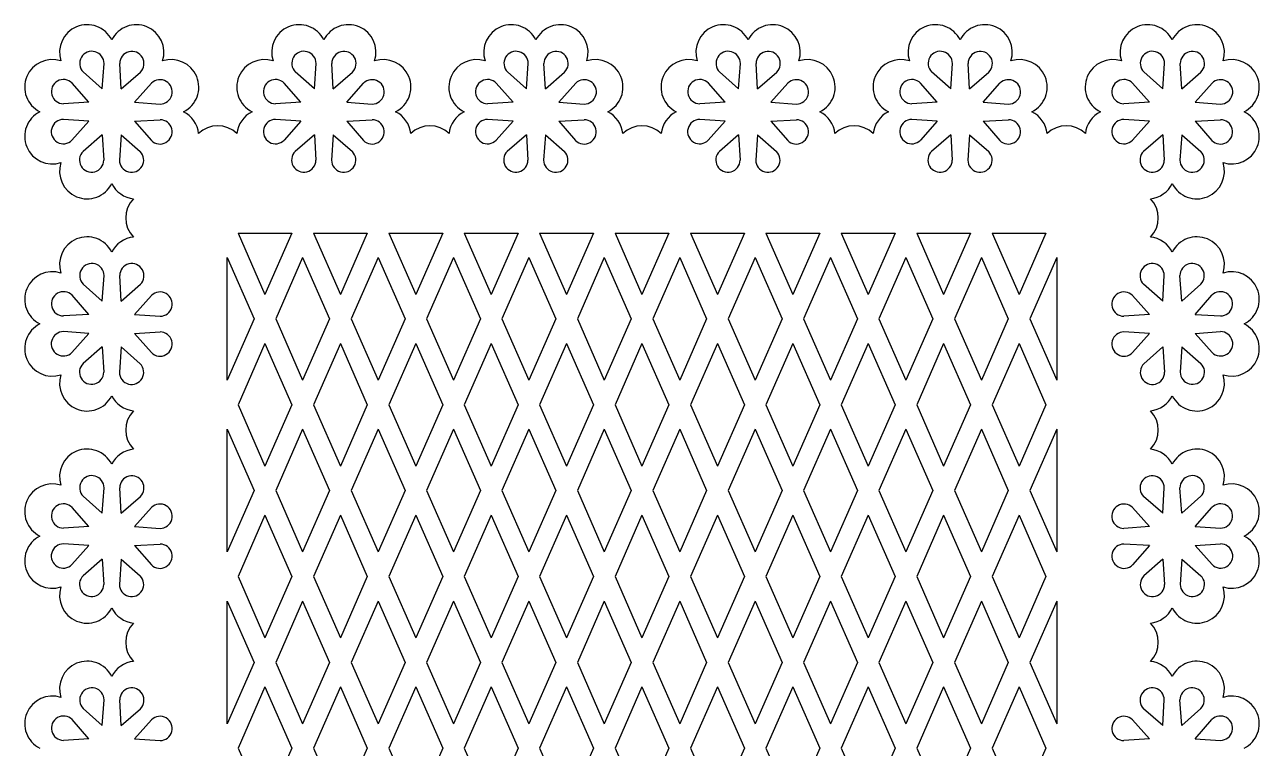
# Model space of a CAD drawing. Extents: x -986 to -425, y -77 to 229.
# Drawn here: x -698.2 to -573, y 153.7 to 227 of the extents above; entities that cross this region are included whole.
import ezdxf

# ---------------------------------------------------------------- set-up
doc = ezdxf.new("R2010")
doc.units = 0
doc.layers.get('0').update_dxf_attribs({"linetype": 'CONTINUOUS'})

msp = doc.modelspace()

# ---------------------------------------------------------------- linework, layer by layer
for p, q in [((-690.332157, 220.52955), (-690.15215, 223.103641)), ((-688.407485, 220.52955), (-688.562684, 223.103554)), ((-668.827518, 220.52955), (-668.647511, 223.103641)), ((-666.902845, 220.52955), (-667.058044, 223.103554)), ((-647.322879, 220.52955), (-647.142872, 223.103641)), ((-645.398206, 220.52955), (-645.553405, 223.103554)), ((-625.81824, 220.52955), (-625.638232, 223.103641)), ((-623.893567, 220.52955), (-624.048766, 223.103554)), ((-604.3136, 220.52955), (-604.133593, 223.103641)), ((-602.388927, 220.52955), (-602.544126, 223.103554)), ((-582.808961, 220.52955), (-582.628954, 223.103641)), ((-580.884288, 220.52955), (-581.039487, 223.103554)), ((-690.332157, 220.52955), (-692.261995, 222.239904)), ((-688.407485, 220.52955), (-686.460043, 222.222423)), ((-668.827518, 220.52955), (-670.757356, 222.239904)), ((-666.902845, 220.52955), (-664.955404, 222.222423)), ((-647.322879, 220.52955), (-649.252717, 222.239904)), ((-645.398206, 220.52955), (-643.450765, 222.222423)), ((-625.81824, 220.52955), (-627.748077, 222.239904)), ((-623.893567, 220.52955), (-621.946126, 222.222423)), ((-604.3136, 220.52955), (-606.243438, 222.239904)), ((-602.388927, 220.52955), (-600.441486, 222.222423)), ((-582.808961, 220.52955), (-584.738799, 222.239904)), ((-580.884288, 220.52955), (-578.936847, 222.222423)), ((-691.693107, 219.168601), (-693.385979, 221.116042)), ((-687.046535, 219.168601), (-685.336182, 221.098439)), ((-670.188467, 219.168601), (-671.88134, 221.116042)), ((-665.541896, 219.168601), (-663.831543, 221.098439)), ((-648.683828, 219.168601), (-650.376701, 221.116042)), ((-644.037257, 219.168601), (-642.326903, 221.098439)), ((-627.179189, 219.168601), (-628.872061, 221.116042)), ((-622.532617, 219.168601), (-620.822264, 221.098439)), ((-605.67455, 219.168601), (-607.367422, 221.116042)), ((-601.027978, 219.168601), (-599.317625, 221.098439)), ((-584.16991, 219.168601), (-585.862783, 221.116042)), ((-579.523339, 219.168601), (-577.812985, 221.098439)), ((-691.693107, 219.168601), (-694.267111, 219.013402)), ((-687.046535, 219.168601), (-684.472445, 218.988594)), ((-670.188467, 219.168601), (-672.762471, 219.013402)), ((-665.541896, 219.168601), (-662.967806, 218.988594)), ((-648.683828, 219.168601), (-651.257832, 219.013402)), ((-644.037257, 219.168601), (-641.463166, 218.988594)), ((-627.179189, 219.168601), (-629.753193, 219.013402)), ((-622.532617, 219.168601), (-619.958527, 218.988594)), ((-605.67455, 219.168601), (-608.248553, 219.013402)), ((-601.027978, 219.168601), (-598.453888, 218.988594)), ((-584.16991, 219.168601), (-586.743914, 219.013402)), ((-579.523339, 219.168601), (-576.949248, 218.988594)), ((-691.693107, 217.243928), (-694.267197, 217.423935)), ((-691.693107, 217.243928), (-693.40346, 215.31409)), ((-687.046535, 217.243928), (-684.472531, 217.399127)), ((-687.046535, 217.243928), (-685.353663, 215.296487)), ((-670.188467, 217.243928), (-672.762558, 217.423935)), ((-670.188467, 217.243928), (-671.898821, 215.31409)), ((-665.541896, 217.243928), (-662.967892, 217.399127)), ((-665.541896, 217.243928), (-663.849023, 215.296487)), ((-648.683828, 217.243928), (-651.257918, 217.423935)), ((-648.683828, 217.243928), (-650.394181, 215.31409)), ((-644.037257, 217.243928), (-641.463253, 217.399127)), ((-644.037257, 217.243928), (-642.344384, 215.296487)), ((-627.179189, 217.243928), (-629.753279, 217.423935)), ((-627.179189, 217.243928), (-628.889542, 215.31409)), ((-622.532617, 217.243928), (-619.958613, 217.399127)), ((-622.532617, 217.243928), (-620.839745, 215.296487)), ((-605.67455, 217.243928), (-608.24864, 217.423935)), ((-605.67455, 217.243928), (-607.384903, 215.31409)), ((-601.027978, 217.243928), (-598.453974, 217.399127)), ((-601.027978, 217.243928), (-599.335106, 215.296487)), ((-584.16991, 217.243928), (-586.744001, 217.423935)), ((-584.16991, 217.243928), (-585.880263, 215.31409)), ((-579.523339, 217.243928), (-576.949335, 217.399127)), ((-579.523339, 217.243928), (-577.830466, 215.296487)), ((-690.332157, 215.882979), (-692.279599, 214.190106)), ((-690.332157, 215.882979), (-690.176958, 213.308975)), ((-688.407485, 215.882979), (-688.587492, 213.308889)), ((-688.407485, 215.882979), (-686.477647, 214.172626)), ((-668.827518, 215.882979), (-670.774959, 214.190106)), ((-668.827518, 215.882979), (-668.672319, 213.308975)), ((-666.902845, 215.882979), (-667.082852, 213.308889)), ((-666.902845, 215.882979), (-664.973007, 214.172626)), ((-647.322879, 215.882979), (-649.27032, 214.190106)), ((-647.322879, 215.882979), (-647.16768, 213.308975)), ((-645.398206, 215.882979), (-645.578213, 213.308889)), ((-645.398206, 215.882979), (-643.468368, 214.172626)), ((-625.81824, 215.882979), (-627.765681, 214.190106)), ((-625.81824, 215.882979), (-625.66304, 213.308975)), ((-623.893567, 215.882979), (-624.073574, 213.308889)), ((-623.893567, 215.882979), (-621.963729, 214.172626)), ((-604.3136, 215.882979), (-606.261041, 214.190106)), ((-604.3136, 215.882979), (-604.158401, 213.308975)), ((-602.388927, 215.882979), (-602.568934, 213.308889)), ((-602.388927, 215.882979), (-600.459089, 214.172626)), ((-582.808961, 215.882979), (-584.756402, 214.190106)), ((-582.808961, 215.882979), (-582.653762, 213.308975)), ((-580.884288, 215.882979), (-581.064295, 213.308889)), ((-580.884288, 215.882979), (-578.95445, 214.172626)), ((-676.565221, 205.917775), (-673.834754, 199.700462)), ((-676.565221, 205.917775), (-671.104288, 205.917775)), ((-671.104288, 205.917775), (-673.834754, 199.700462)), ((-668.919914, 205.917775), (-666.189448, 199.700462)), ((-668.919914, 205.917775), (-663.458981, 205.917775)), ((-663.458981, 205.917775), (-666.189448, 199.700462)), ((-661.274608, 205.917775), (-658.544142, 199.700462)), ((-661.274608, 205.917775), (-655.813675, 205.917775)), ((-655.813675, 205.917775), (-658.544142, 199.700462)), ((-653.629302, 205.917775), (-650.898835, 199.700462)), ((-653.629302, 205.917775), (-648.168369, 205.917775)), ((-648.168369, 205.917775), (-650.898835, 199.700462)), ((-645.983996, 205.917775), (-643.253529, 199.700462)), ((-645.983996, 205.917775), (-640.523062, 205.917775)), ((-640.523062, 205.917775), (-643.253529, 199.700462)), ((-638.338689, 205.917775), (-635.608223, 199.700462)), ((-638.338689, 205.917775), (-632.877756, 205.917775)), ((-632.877756, 205.917775), (-635.608223, 199.700462)), ((-630.693383, 205.917775), (-627.962916, 199.700462)), ((-630.693383, 205.917775), (-625.23245, 205.917775)), ((-625.23245, 205.917775), (-627.962916, 199.700462)), ((-623.048077, 205.917775), (-620.31761, 199.700462)), ((-623.048077, 205.917775), (-617.587144, 205.917775)), ((-617.587144, 205.917775), (-620.31761, 199.700462)), ((-615.40277, 205.917775), (-612.672304, 199.700462)), ((-615.40277, 205.917775), (-609.941837, 205.917775)), ((-609.941837, 205.917775), (-612.672304, 199.700462)), ((-607.757464, 205.917775), (-605.026998, 199.700462)), ((-607.757464, 205.917775), (-602.296531, 205.917775)), ((-602.296531, 205.917775), (-605.026998, 199.700462)), ((-600.112158, 205.917775), (-597.381691, 199.700462)), ((-600.112158, 205.917775), (-594.651225, 205.917775)), ((-594.651225, 205.917775), (-597.381691, 199.700462)), ((-677.657407, 203.43085), (-674.926941, 197.213537)), ((-677.657407, 190.996224), (-677.657407, 203.43085)), ((-670.012101, 203.43085), (-672.742567, 197.213537)), ((-670.012101, 203.43085), (-667.281634, 197.213537)), ((-662.366795, 203.43085), (-665.097261, 197.213537)), ((-662.366795, 203.43085), (-659.636328, 197.213537)), ((-654.721488, 203.43085), (-657.451955, 197.213537)), ((-654.721488, 203.43085), (-651.991022, 197.213537)), ((-647.076182, 203.43085), (-649.806649, 197.213537)), ((-647.076182, 203.43085), (-644.345716, 197.213537)), ((-639.430876, 203.43085), (-642.161342, 197.213537)), ((-639.430876, 203.43085), (-636.700409, 197.213537)), ((-631.78557, 203.43085), (-634.516036, 197.213537)), ((-631.78557, 203.43085), (-629.055103, 197.213537)), ((-624.140263, 203.43085), (-626.87073, 197.213537)), ((-624.140263, 203.43085), (-621.409797, 197.213537)), ((-616.494957, 203.43085), (-619.225424, 197.213537)), ((-616.494957, 203.43085), (-613.764491, 197.213537)), ((-608.849651, 203.43085), (-611.580117, 197.213537)), ((-608.849651, 203.43085), (-606.119184, 197.213537)), ((-601.204344, 203.43085), (-603.934811, 197.213537)), ((-601.204344, 203.43085), (-598.473878, 197.213537)), ((-593.559038, 203.43085), (-596.289505, 197.213537)), ((-593.559038, 203.43085), (-593.559038, 190.996224)), ((-690.332157, 199.024911), (-690.15215, 201.599001)), ((-688.407485, 199.024911), (-688.562684, 201.598915)), ((-582.808961, 199.024911), (-582.653762, 201.598915)), ((-580.884288, 199.024911), (-581.064295, 201.599001)), ((-690.332157, 199.024911), (-692.261995, 200.735264)), ((-688.407485, 199.024911), (-686.460043, 200.717784)), ((-582.808961, 199.024911), (-584.756402, 200.717784)), ((-580.884288, 199.024911), (-578.95445, 200.735264)), ((-691.693107, 197.663962), (-693.385979, 199.611403)), ((-687.046535, 197.663962), (-685.336182, 199.5938)), ((-584.16991, 197.663962), (-585.880263, 199.5938)), ((-579.523339, 197.663962), (-577.830466, 199.611403)), ((-691.693107, 197.663962), (-694.267111, 197.508763)), ((-687.046535, 197.663962), (-684.472445, 197.483955)), ((-674.926941, 197.213537), (-677.657407, 190.996224)), ((-672.742567, 197.213537), (-670.012101, 190.996224)), ((-667.281634, 197.213537), (-670.012101, 190.996224)), ((-665.097261, 197.213537), (-662.366795, 190.996224)), ((-659.636328, 197.213537), (-662.366795, 190.996224)), ((-657.451955, 197.213537), (-654.721488, 190.996224)), ((-651.991022, 197.213537), (-654.721488, 190.996224)), ((-649.806649, 197.213537), (-647.076182, 190.996224)), ((-644.345716, 197.213537), (-647.076182, 190.996224)), ((-642.161342, 197.213537), (-639.430876, 190.996224)), ((-636.700409, 197.213537), (-639.430876, 190.996224)), ((-634.516036, 197.213537), (-631.78557, 190.996224)), ((-629.055103, 197.213537), (-631.78557, 190.996224)), ((-626.87073, 197.213537), (-624.140263, 190.996224)), ((-621.409797, 197.213537), (-624.140263, 190.996224)), ((-619.225424, 197.213537), (-616.494957, 190.996224)), ((-613.764491, 197.213537), (-616.494957, 190.996224)), ((-611.580117, 197.213537), (-608.849651, 190.996224)), ((-606.119184, 197.213537), (-608.849651, 190.996224)), ((-603.934811, 197.213537), (-601.204344, 190.996224)), ((-598.473878, 197.213537), (-601.204344, 190.996224)), ((-596.289505, 197.213537), (-593.559038, 190.996224)), ((-584.16991, 197.663962), (-586.744001, 197.483955)), ((-579.523339, 197.663962), (-576.949335, 197.508763)), ((-691.693107, 195.739289), (-694.267197, 195.919296)), ((-691.693107, 195.739289), (-693.40346, 193.809451)), ((-687.046535, 195.739289), (-684.472531, 195.894488)), ((-687.046535, 195.739289), (-685.353663, 193.791848)), ((-584.16991, 195.739289), (-586.743914, 195.894488)), ((-584.16991, 195.739289), (-585.862783, 193.791848)), ((-579.523339, 195.739289), (-576.949248, 195.919296)), ((-579.523339, 195.739289), (-577.812985, 193.809451)), ((-690.332157, 194.37834), (-692.279599, 192.685467)), ((-690.332157, 194.37834), (-690.176958, 191.804336)), ((-688.407485, 194.37834), (-688.587492, 191.804249)), ((-688.407485, 194.37834), (-686.477647, 192.667986)), ((-673.834754, 194.726612), (-676.565221, 188.509299)), ((-673.834754, 194.726612), (-671.104288, 188.509299)), ((-666.189448, 194.726612), (-668.919914, 188.509299)), ((-666.189448, 194.726612), (-663.458981, 188.509299)), ((-658.544142, 194.726612), (-661.274608, 188.509299)), ((-658.544142, 194.726612), (-655.813675, 188.509299)), ((-650.898835, 194.726612), (-653.629302, 188.509299)), ((-650.898835, 194.726612), (-648.168369, 188.509299)), ((-643.253529, 194.726612), (-645.983996, 188.509299)), ((-643.253529, 194.726612), (-640.523062, 188.509299)), ((-635.608223, 194.726612), (-638.338689, 188.509299)), ((-635.608223, 194.726612), (-632.877756, 188.509299)), ((-627.962916, 194.726612), (-630.693383, 188.509299)), ((-627.962916, 194.726612), (-625.23245, 188.509299)), ((-620.31761, 194.726612), (-623.048077, 188.509299)), ((-620.31761, 194.726612), (-617.587144, 188.509299)), ((-612.672304, 194.726612), (-615.40277, 188.509299)), ((-612.672304, 194.726612), (-609.941837, 188.509299)), ((-605.026998, 194.726612), (-607.757464, 188.509299)), ((-605.026998, 194.726612), (-602.296531, 188.509299)), ((-597.381691, 194.726612), (-600.112158, 188.509299)), ((-597.381691, 194.726612), (-594.651225, 188.509299)), ((-582.808961, 194.37834), (-584.738799, 192.667986)), ((-582.808961, 194.37834), (-582.628954, 191.804249)), ((-580.884288, 194.37834), (-581.039487, 191.804336)), ((-580.884288, 194.37834), (-578.936847, 192.685467)), ((-676.565221, 188.509299), (-673.834754, 182.291986)), ((-671.104288, 188.509299), (-673.834754, 182.291986)), ((-668.919914, 188.509299), (-666.189448, 182.291986)), ((-663.458981, 188.509299), (-666.189448, 182.291986)), ((-661.274608, 188.509299), (-658.544142, 182.291986)), ((-655.813675, 188.509299), (-658.544142, 182.291986)), ((-653.629302, 188.509299), (-650.898835, 182.291986)), ((-648.168369, 188.509299), (-650.898835, 182.291986)), ((-645.983996, 188.509299), (-643.253529, 182.291986)), ((-640.523062, 188.509299), (-643.253529, 182.291986)), ((-638.338689, 188.509299), (-635.608223, 182.291986)), ((-632.877756, 188.509299), (-635.608223, 182.291986)), ((-630.693383, 188.509299), (-627.962916, 182.291986)), ((-625.23245, 188.509299), (-627.962916, 182.291986)), ((-623.048077, 188.509299), (-620.31761, 182.291986)), ((-617.587144, 188.509299), (-620.31761, 182.291986)), ((-615.40277, 188.509299), (-612.672304, 182.291986)), ((-609.941837, 188.509299), (-612.672304, 182.291986)), ((-607.757464, 188.509299), (-605.026998, 182.291986)), ((-602.296531, 188.509299), (-605.026998, 182.291986)), ((-600.112158, 188.509299), (-597.381691, 182.291986)), ((-594.651225, 188.509299), (-597.381691, 182.291986)), ((-677.657407, 186.022374), (-674.926941, 179.805061)), ((-677.657407, 173.587748), (-677.657407, 186.022374)), ((-670.012101, 186.022374), (-672.742567, 179.805061)), ((-670.012101, 186.022374), (-667.281634, 179.805061)), ((-662.366795, 186.022374), (-665.097261, 179.805061)), ((-662.366795, 186.022374), (-659.636328, 179.805061)), ((-654.721488, 186.022374), (-657.451955, 179.805061)), ((-654.721488, 186.022374), (-651.991022, 179.805061)), ((-647.076182, 186.022374), (-649.806649, 179.805061)), ((-647.076182, 186.022374), (-644.345716, 179.805061)), ((-639.430876, 186.022374), (-642.161342, 179.805061)), ((-639.430876, 186.022374), (-636.700409, 179.805061)), ((-631.78557, 186.022374), (-634.516036, 179.805061)), ((-631.78557, 186.022374), (-629.055103, 179.805061)), ((-624.140263, 186.022374), (-626.87073, 179.805061)), ((-624.140263, 186.022374), (-621.409797, 179.805061)), ((-616.494957, 186.022374), (-619.225424, 179.805061)), ((-616.494957, 186.022374), (-613.764491, 179.805061)), ((-608.849651, 186.022374), (-611.580117, 179.805061)), ((-608.849651, 186.022374), (-606.119184, 179.805061)), ((-601.204344, 186.022374), (-603.934811, 179.805061)), ((-601.204344, 186.022374), (-598.473878, 179.805061)), ((-593.559038, 186.022374), (-596.289505, 179.805061)), ((-593.559038, 186.022374), (-593.559038, 173.587748)), ((-690.332157, 177.520272), (-692.261995, 179.230625)), ((-690.332157, 177.520272), (-690.15215, 180.094362)), ((-688.407485, 177.520272), (-688.562684, 180.094276)), ((-688.407485, 177.520272), (-686.460043, 179.213144)), ((-674.926941, 179.805061), (-677.657407, 173.587748)), ((-672.742567, 179.805061), (-670.012101, 173.587748)), ((-667.281634, 179.805061), (-670.012101, 173.587748)), ((-665.097261, 179.805061), (-662.366795, 173.587748)), ((-659.636328, 179.805061), (-662.366795, 173.587748)), ((-657.451955, 179.805061), (-654.721488, 173.587748)), ((-651.991022, 179.805061), (-654.721488, 173.587748)), ((-649.806649, 179.805061), (-647.076182, 173.587748)), ((-644.345716, 179.805061), (-647.076182, 173.587748)), ((-642.161342, 179.805061), (-639.430876, 173.587748)), ((-636.700409, 179.805061), (-639.430876, 173.587748)), ((-634.516036, 179.805061), (-631.78557, 173.587748)), ((-629.055103, 179.805061), (-631.78557, 173.587748)), ((-626.87073, 179.805061), (-624.140263, 173.587748)), ((-621.409797, 179.805061), (-624.140263, 173.587748)), ((-619.225424, 179.805061), (-616.494957, 173.587748)), ((-613.764491, 179.805061), (-616.494957, 173.587748)), ((-611.580117, 179.805061), (-608.849651, 173.587748)), ((-606.119184, 179.805061), (-608.849651, 173.587748)), ((-603.934811, 179.805061), (-601.204344, 173.587748)), ((-598.473878, 179.805061), (-601.204344, 173.587748)), ((-596.289505, 179.805061), (-593.559038, 173.587748)), ((-582.808961, 177.520272), (-584.756402, 179.213144)), ((-582.808961, 177.520272), (-582.653762, 180.094276)), ((-580.884288, 177.520272), (-581.064295, 180.094362)), ((-580.884288, 177.520272), (-578.95445, 179.230625)), ((-691.693107, 176.159322), (-693.385979, 178.106764)), ((-687.046535, 176.159322), (-685.336182, 178.08916)), ((-584.16991, 176.159322), (-585.880263, 178.08916)), ((-579.523339, 176.159322), (-577.830466, 178.106764)), ((-673.834754, 177.318136), (-676.565221, 171.100823)), ((-673.834754, 177.318136), (-671.104288, 171.100823)), ((-666.189448, 177.318136), (-668.919914, 171.100823)), ((-666.189448, 177.318136), (-663.458981, 171.100823)), ((-658.544142, 177.318136), (-661.274608, 171.100823)), ((-658.544142, 177.318136), (-655.813675, 171.100823)), ((-650.898835, 177.318136), (-653.629302, 171.100823)), ((-650.898835, 177.318136), (-648.168369, 171.100823)), ((-643.253529, 177.318136), (-645.983996, 171.100823)), ((-643.253529, 177.318136), (-640.523062, 171.100823)), ((-635.608223, 177.318136), (-638.338689, 171.100823)), ((-635.608223, 177.318136), (-632.877756, 171.100823)), ((-627.962916, 177.318136), (-630.693383, 171.100823)), ((-627.962916, 177.318136), (-625.23245, 171.100823)), ((-620.31761, 177.318136), (-623.048077, 171.100823)), ((-620.31761, 177.318136), (-617.587144, 171.100823)), ((-612.672304, 177.318136), (-615.40277, 171.100823)), ((-612.672304, 177.318136), (-609.941837, 171.100823)), ((-605.026998, 177.318136), (-607.757464, 171.100823)), ((-605.026998, 177.318136), (-602.296531, 171.100823)), ((-597.381691, 177.318136), (-600.112158, 171.100823)), ((-597.381691, 177.318136), (-594.651225, 171.100823)), ((-691.693107, 176.159322), (-694.267111, 176.004123)), ((-687.046535, 176.159322), (-684.472445, 175.979315)), ((-584.16991, 176.159322), (-586.744001, 175.979315)), ((-579.523339, 176.159322), (-576.949335, 176.004123)), ((-691.693107, 174.23465), (-694.267197, 174.414657)), ((-691.693107, 174.23465), (-693.40346, 172.304812)), ((-687.046535, 174.23465), (-684.472531, 174.389849)), ((-687.046535, 174.23465), (-685.353663, 172.287208)), ((-584.16991, 174.23465), (-586.743914, 174.389849)), ((-584.16991, 174.23465), (-585.862783, 172.287208)), ((-579.523339, 174.23465), (-576.949248, 174.414657)), ((-579.523339, 174.23465), (-577.812985, 172.304812)), ((-690.332157, 172.8737), (-692.279599, 171.180828)), ((-690.332157, 172.8737), (-690.176958, 170.299696)), ((-688.407485, 172.8737), (-688.587492, 170.29961)), ((-688.407485, 172.8737), (-686.477647, 171.163347)), ((-582.808961, 172.8737), (-584.738799, 171.163347)), ((-582.808961, 172.8737), (-582.628954, 170.29961)), ((-580.884288, 172.8737), (-581.039487, 170.299696)), ((-580.884288, 172.8737), (-578.936847, 171.180828)), ((-676.565221, 171.100823), (-673.834754, 164.88351)), ((-671.104288, 171.100823), (-673.834754, 164.88351)), ((-668.919914, 171.100823), (-666.189448, 164.88351)), ((-663.458981, 171.100823), (-666.189448, 164.88351)), ((-661.274608, 171.100823), (-658.544142, 164.88351)), ((-655.813675, 171.100823), (-658.544142, 164.88351)), ((-653.629302, 171.100823), (-650.898835, 164.88351)), ((-648.168369, 171.100823), (-650.898835, 164.88351)), ((-645.983996, 171.100823), (-643.253529, 164.88351)), ((-640.523062, 171.100823), (-643.253529, 164.88351)), ((-638.338689, 171.100823), (-635.608223, 164.88351)), ((-632.877756, 171.100823), (-635.608223, 164.88351)), ((-630.693383, 171.100823), (-627.962916, 164.88351)), ((-625.23245, 171.100823), (-627.962916, 164.88351)), ((-623.048077, 171.100823), (-620.31761, 164.88351)), ((-617.587144, 171.100823), (-620.31761, 164.88351)), ((-615.40277, 171.100823), (-612.672304, 164.88351)), ((-609.941837, 171.100823), (-612.672304, 164.88351)), ((-607.757464, 171.100823), (-605.026998, 164.88351)), ((-602.296531, 171.100823), (-605.026998, 164.88351)), ((-600.112158, 171.100823), (-597.381691, 164.88351)), ((-594.651225, 171.100823), (-597.381691, 164.88351)), ((-677.657407, 168.613898), (-674.926941, 162.396585)), ((-677.657407, 156.179272), (-677.657407, 168.613898)), ((-670.012101, 168.613898), (-672.742567, 162.396585)), ((-670.012101, 168.613898), (-667.281634, 162.396585)), ((-662.366795, 168.613898), (-665.097261, 162.396585)), ((-662.366795, 168.613898), (-659.636328, 162.396585)), ((-654.721488, 168.613898), (-657.451955, 162.396585)), ((-654.721488, 168.613898), (-651.991022, 162.396585)), ((-647.076182, 168.613898), (-649.806649, 162.396585)), ((-647.076182, 168.613898), (-644.345716, 162.396585)), ((-639.430876, 168.613898), (-642.161342, 162.396585)), ((-639.430876, 168.613898), (-636.700409, 162.396585)), ((-631.78557, 168.613898), (-634.516036, 162.396585)), ((-631.78557, 168.613898), (-629.055103, 162.396585)), ((-624.140263, 168.613898), (-626.87073, 162.396585)), ((-624.140263, 168.613898), (-621.409797, 162.396585)), ((-616.494957, 168.613898), (-619.225424, 162.396585)), ((-616.494957, 168.613898), (-613.764491, 162.396585)), ((-608.849651, 168.613898), (-611.580117, 162.396585)), ((-608.849651, 168.613898), (-606.119184, 162.396585)), ((-601.204344, 168.613898), (-603.934811, 162.396585)), ((-601.204344, 168.613898), (-598.473878, 162.396585)), ((-593.559038, 168.613898), (-596.289505, 162.396585)), ((-593.559038, 168.613898), (-593.559038, 156.179272)), ((-674.926941, 162.396585), (-677.657407, 156.179272)), ((-672.742567, 162.396585), (-670.012101, 156.179272)), ((-667.281634, 162.396585), (-670.012101, 156.179272)), ((-665.097261, 162.396585), (-662.366795, 156.179272)), ((-659.636328, 162.396585), (-662.366795, 156.179272)), ((-657.451955, 162.396585), (-654.721488, 156.179272)), ((-651.991022, 162.396585), (-654.721488, 156.179272)), ((-649.806649, 162.396585), (-647.076182, 156.179272)), ((-644.345716, 162.396585), (-647.076182, 156.179272)), ((-642.161342, 162.396585), (-639.430876, 156.179272)), ((-636.700409, 162.396585), (-639.430876, 156.179272)), ((-634.516036, 162.396585), (-631.78557, 156.179272)), ((-629.055103, 162.396585), (-631.78557, 156.179272)), ((-626.87073, 162.396585), (-624.140263, 156.179272)), ((-621.409797, 162.396585), (-624.140263, 156.179272)), ((-619.225424, 162.396585), (-616.494957, 156.179272)), ((-613.764491, 162.396585), (-616.494957, 156.179272)), ((-611.580117, 162.396585), (-608.849651, 156.179272)), ((-606.119184, 162.396585), (-608.849651, 156.179272)), ((-603.934811, 162.396585), (-601.204344, 156.179272)), ((-598.473878, 162.396585), (-601.204344, 156.179272)), ((-596.289505, 162.396585), (-593.559038, 156.179272)), ((-673.834754, 159.90966), (-676.565221, 153.692347)), ((-673.834754, 159.90966), (-671.104288, 153.692347)), ((-666.189448, 159.90966), (-668.919914, 153.692347)), ((-666.189448, 159.90966), (-663.458981, 153.692347)), ((-658.544142, 159.90966), (-661.274608, 153.692347)), ((-658.544142, 159.90966), (-655.813675, 153.692347)), ((-650.898835, 159.90966), (-653.629302, 153.692347)), ((-650.898835, 159.90966), (-648.168369, 153.692347)), ((-643.253529, 159.90966), (-645.983996, 153.692347)), ((-643.253529, 159.90966), (-640.523062, 153.692347)), ((-635.608223, 159.90966), (-638.338689, 153.692347)), ((-635.608223, 159.90966), (-632.877756, 153.692347)), ((-627.962916, 159.90966), (-630.693383, 153.692347)), ((-627.962916, 159.90966), (-625.23245, 153.692347)), ((-620.31761, 159.90966), (-623.048077, 153.692347)), ((-620.31761, 159.90966), (-617.587144, 153.692347)), ((-612.672304, 159.90966), (-615.40277, 153.692347)), ((-612.672304, 159.90966), (-609.941837, 153.692347)), ((-605.026998, 159.90966), (-607.757464, 153.692347)), ((-605.026998, 159.90966), (-602.296531, 153.692347)), ((-597.381691, 159.90966), (-600.112158, 153.692347)), ((-597.381691, 159.90966), (-594.651225, 153.692347)), ((-690.332157, 156.015632), (-692.261995, 157.725986)), ((-690.332157, 156.015632), (-690.15215, 158.589723)), ((-688.407485, 156.015632), (-688.562684, 158.589636)), ((-582.808961, 156.015632), (-582.653762, 158.589636)), ((-580.884288, 156.015632), (-581.064295, 158.589723)), ((-580.884288, 156.015632), (-578.95445, 157.725986)), ((-691.693107, 154.654683), (-693.385979, 156.602124)), ((-688.407485, 156.015632), (-686.460043, 157.708505)), ((-687.046535, 154.654683), (-685.336182, 156.584521)), ((-584.16991, 154.654683), (-585.880263, 156.584521)), ((-582.808961, 156.015632), (-584.756402, 157.708505)), ((-579.523339, 154.654683), (-577.830466, 156.602124)), ((-691.693107, 154.654683), (-694.267111, 154.499484)), ((-687.046535, 154.654683), (-684.472445, 154.474676)), ((-584.16991, 154.654683), (-586.744001, 154.474676)), ((-579.523339, 154.654683), (-576.949335, 154.499484)), ((-676.565221, 153.692347), (-673.834754, 147.475034)), ((-671.104288, 153.692347), (-673.834754, 147.475034)), ((-668.919914, 153.692347), (-666.189448, 147.475034)), ((-663.458981, 153.692347), (-666.189448, 147.475034)), ((-661.274608, 153.692347), (-658.544142, 147.475034)), ((-655.813675, 153.692347), (-658.544142, 147.475034)), ((-653.629302, 153.692347), (-650.898835, 147.475034)), ((-648.168369, 153.692347), (-650.898835, 147.475034)), ((-645.983996, 153.692347), (-643.253529, 147.475034)), ((-640.523062, 153.692347), (-643.253529, 147.475034)), ((-638.338689, 153.692347), (-635.608223, 147.475034)), ((-632.877756, 153.692347), (-635.608223, 147.475034)), ((-630.693383, 153.692347), (-627.962916, 147.475034)), ((-625.23245, 153.692347), (-627.962916, 147.475034)), ((-623.048077, 153.692347), (-620.31761, 147.475034)), ((-617.587144, 153.692347), (-620.31761, 147.475034)), ((-615.40277, 153.692347), (-612.672304, 147.475034)), ((-609.941837, 153.692347), (-612.672304, 147.475034)), ((-607.757464, 153.692347), (-605.026998, 147.475034)), ((-602.296531, 153.692347), (-605.026998, 147.475034)), ((-600.112158, 153.692347), (-597.381691, 147.475034)), ((-594.651225, 153.692347), (-597.381691, 147.475034))]:
    msp.add_line(p, q)
for centre, radius, start, end in [((-691.86804, 224.237498), 2.793147, 26.567243, 198.432757), ((-686.871602, 224.237498), 2.793147, 341.567243, 153.432757), ((-670.3634, 224.237498), 2.793147, 26.567243, 198.432757), ((-665.366963, 224.237498), 2.793147, 341.567243, 153.432757), ((-648.858761, 224.237498), 2.793147, 26.567243, 198.432757), ((-643.862324, 224.237498), 2.793147, 341.567243, 153.432757), ((-627.354122, 224.237498), 2.793147, 26.567243, 198.432757), ((-622.357684, 224.237498), 2.793147, 341.567243, 153.432757), ((-605.849482, 224.237498), 2.793147, 26.567243, 198.432757), ((-600.853045, 224.237498), 2.793147, 341.567243, 153.432757), ((-584.344843, 224.237498), 2.793147, 26.567243, 198.432757), ((-579.348406, 224.237498), 2.793147, 341.567243, 153.432757), ((-691.384197, 223.104433), 1.232047, 359.963173, 224.563654), ((-687.330672, 223.094171), 1.232047, 314.963173, 179.563654), ((-669.879558, 223.104433), 1.232047, 359.963173, 224.563654), ((-665.826033, 223.094171), 1.232047, 314.963173, 179.563654), ((-648.374919, 223.104433), 1.232047, 359.963173, 224.563654), ((-644.321394, 223.094171), 1.232047, 314.963173, 179.563654), ((-626.870279, 223.104433), 1.232047, 359.963173, 224.563654), ((-622.816754, 223.094171), 1.232047, 314.963173, 179.563654), ((-605.36564, 223.104433), 1.232047, 359.963173, 224.563654), ((-601.312115, 223.094171), 1.232047, 314.963173, 179.563654), ((-583.861001, 223.104433), 1.232047, 359.963173, 224.563654), ((-579.807476, 223.094171), 1.232047, 314.963173, 179.563654), ((-695.401054, 220.704483), 2.793147, 71.567243, 243.432757), ((-683.338588, 220.704483), 2.793147, 296.567243, 108.432757), ((-673.896415, 220.704483), 2.793147, 71.567243, 243.432757), ((-661.833949, 220.704483), 2.793147, 296.567243, 108.432757), ((-652.391776, 220.704483), 2.793147, 71.567243, 243.432757), ((-640.329309, 220.704483), 2.793147, 296.567243, 108.432757), ((-630.887136, 220.704483), 2.793147, 71.567243, 243.432757), ((-618.82467, 220.704483), 2.793147, 296.567243, 108.432757), ((-609.382497, 220.704483), 2.793147, 71.567243, 243.432757), ((-597.320031, 220.704483), 2.793147, 296.567243, 108.432757), ((-587.877858, 220.704483), 2.793147, 71.567243, 243.432757), ((-575.815391, 220.704483), 2.793147, 296.567243, 108.432757), ((-694.257728, 220.245413), 1.232047, 44.963173, 269.563654), ((-684.471653, 220.220641), 1.232047, 269.963173, 134.563654), ((-672.753089, 220.245413), 1.232047, 44.963173, 269.563654), ((-662.967014, 220.220641), 1.232047, 269.963173, 134.563654), ((-651.248449, 220.245413), 1.232047, 44.963173, 269.563654), ((-641.462374, 220.220641), 1.232047, 269.963173, 134.563654), ((-629.74381, 220.245413), 1.232047, 44.963173, 269.563654), ((-619.957735, 220.220641), 1.232047, 269.963173, 134.563654), ((-608.239171, 220.245413), 1.232047, 44.963173, 269.563654), ((-598.453096, 220.220641), 1.232047, 269.963173, 134.563654), ((-586.734531, 220.245413), 1.232047, 44.963173, 269.563654), ((-576.948456, 220.220641), 1.232047, 269.963173, 134.563654), ((-695.401054, 215.708046), 2.793147, 116.567243, 288.432757), ((-683.338588, 215.708046), 2.793147, 6.041745, 63.432757), ((-673.896415, 215.708046), 2.793147, 116.567243, 173.958255), ((-661.833949, 215.708046), 2.793147, 6.041745, 63.432757), ((-652.391776, 215.708046), 2.793147, 116.567243, 173.958255), ((-640.329309, 215.708046), 2.793147, 6.041745, 63.432757), ((-630.887136, 215.708046), 2.793147, 116.567243, 173.958255), ((-618.82467, 215.708046), 2.793147, 6.041745, 63.432757), ((-609.382497, 215.708046), 2.793147, 116.567243, 173.958255), ((-597.320031, 215.708046), 2.793147, 6.041745, 63.432757), ((-587.877858, 215.708046), 2.793147, 116.567243, 173.958255), ((-575.815391, 215.708046), 2.793147, 251.567243, 63.432757), ((-694.267989, 216.191889), 1.232047, 89.963173, 314.563654), ((-684.481914, 216.167116), 1.232047, 224.963173, 89.563654), ((-678.617501, 213.995879), 2.793147, 45.909485, 134.090515), ((-672.76335, 216.191889), 1.232047, 89.963173, 314.563654), ((-662.977275, 216.167116), 1.232047, 224.963173, 89.563654), ((-657.112862, 213.995879), 2.793147, 45.909485, 134.090515), ((-651.25871, 216.191889), 1.232047, 89.963173, 314.563654), ((-641.472636, 216.167116), 1.232047, 224.963173, 89.563654), ((-635.608223, 213.995879), 2.793147, 45.909485, 134.090515), ((-629.754071, 216.191889), 1.232047, 89.963173, 314.563654), ((-619.967996, 216.167116), 1.232047, 224.963173, 89.563654), ((-614.103583, 213.995879), 2.793147, 45.909485, 134.090515), ((-608.249432, 216.191889), 1.232047, 89.963173, 314.563654), ((-598.463357, 216.167116), 1.232047, 224.963173, 89.563654), ((-592.598944, 213.995879), 2.793147, 45.909485, 134.090515), ((-586.744792, 216.191889), 1.232047, 89.963173, 314.563654), ((-576.958718, 216.167116), 1.232047, 224.963173, 89.563654), ((-691.40897, 213.318358), 1.232047, 134.963173, 359.563654), ((-687.355445, 213.308097), 1.232047, 179.963173, 44.563654), ((-669.90433, 213.318358), 1.232047, 134.963173, 359.563654), ((-665.850806, 213.308097), 1.232047, 179.963173, 44.563654), ((-648.399691, 213.318358), 1.232047, 134.963173, 359.563654), ((-644.346166, 213.308097), 1.232047, 179.963173, 44.563654), ((-626.895052, 213.318358), 1.232047, 134.963173, 359.563654), ((-622.841527, 213.308097), 1.232047, 179.963173, 44.563654), ((-605.390413, 213.318358), 1.232047, 134.963173, 359.563654), ((-601.336888, 213.308097), 1.232047, 179.963173, 44.563654), ((-583.885773, 213.318358), 1.232047, 134.963173, 359.563654), ((-579.832248, 213.308097), 1.232047, 179.963173, 44.563654), ((-691.86804, 212.175031), 2.793147, 161.567243, 333.432757), ((-579.348406, 212.175031), 2.793147, 206.567243, 18.432757), ((-686.871602, 212.175031), 2.793147, 206.567243, 263.958255), ((-584.344843, 212.175031), 2.793147, 276.041745, 333.432757), ((-685.159436, 207.453945), 2.793147, 135.909485, 224.090515), ((-586.05701, 207.453945), 2.793147, 315.909485, 44.090515), ((-691.86804, 202.732858), 2.793147, 26.567243, 198.432757), ((-686.871602, 202.732858), 2.793147, 96.041745, 153.432757), ((-584.344843, 202.732858), 2.793147, 26.567243, 83.958255), ((-579.348406, 202.732858), 2.793147, 341.567243, 153.432757), ((-691.384197, 201.599793), 1.232047, 359.963173, 224.563654), ((-687.330672, 201.589532), 1.232047, 314.963173, 179.563654), ((-583.885773, 201.589532), 1.232047, 0.436346, 225.036827), ((-579.832248, 201.599793), 1.232047, 315.436346, 180.036827), ((-695.401054, 199.199844), 2.793147, 71.567243, 243.432757), ((-575.815391, 199.199844), 2.793147, 296.567243, 108.432757), ((-694.257728, 198.740774), 1.232047, 44.963173, 269.563654), ((-684.471653, 198.716001), 1.232047, 269.963173, 134.563654), ((-586.744792, 198.716001), 1.232047, 45.436346, 270.036827), ((-576.958718, 198.740774), 1.232047, 270.436346, 135.036827), ((-695.401054, 194.203407), 2.793147, 116.567243, 288.432757), ((-575.815391, 194.203407), 2.793147, 251.567243, 63.432757), ((-694.267989, 194.687249), 1.232047, 89.963173, 314.563654), ((-684.481914, 194.662477), 1.232047, 224.963173, 89.563654), ((-586.734531, 194.662477), 1.232047, 90.436346, 315.036827), ((-576.948456, 194.687249), 1.232047, 225.436346, 90.036827), ((-691.86804, 190.670392), 2.793147, 161.567243, 333.432757), ((-691.40897, 191.813718), 1.232047, 134.963173, 359.563654), ((-687.355445, 191.803457), 1.232047, 179.963173, 44.563654), ((-583.861001, 191.803457), 1.232047, 135.436346, 0.036827), ((-579.348406, 190.670392), 2.793147, 206.567243, 18.432757), ((-579.807476, 191.813718), 1.232047, 180.436346, 45.036827), ((-686.871602, 190.670392), 2.793147, 206.567243, 263.958255), ((-584.344843, 190.670392), 2.793147, 276.041745, 333.432757), ((-685.159436, 185.949306), 2.793147, 135.909485, 224.090515), ((-586.05701, 185.949306), 2.793147, 315.909485, 44.090515), ((-691.86804, 181.228219), 2.793147, 26.567243, 198.432757), ((-686.871602, 181.228219), 2.793147, 96.041745, 153.432757), ((-584.344843, 181.228219), 2.793147, 26.567243, 83.958255), ((-579.348406, 181.228219), 2.793147, 341.567243, 153.432757), ((-695.401054, 177.695205), 2.793147, 71.567243, 243.432757), ((-691.384197, 180.095154), 1.232047, 359.963173, 224.563654), ((-687.330672, 180.084893), 1.232047, 314.963173, 179.563654), ((-583.885773, 180.084893), 1.232047, 0.436346, 225.036827), ((-579.832248, 180.095154), 1.232047, 315.436346, 180.036827), ((-575.815391, 177.695205), 2.793147, 296.567243, 108.432757), ((-694.257728, 177.236135), 1.232047, 44.963173, 269.563654), ((-684.471653, 177.211362), 1.232047, 269.963173, 134.563654), ((-586.744792, 177.211362), 1.232047, 45.436346, 270.036827), ((-576.958718, 177.236135), 1.232047, 270.436346, 135.036827), ((-695.401054, 172.698767), 2.793147, 116.567243, 288.432757), ((-694.267989, 173.18261), 1.232047, 89.963173, 314.563654), ((-684.481914, 173.157837), 1.232047, 224.963173, 89.563654), ((-586.734531, 173.157837), 1.232047, 90.436346, 315.036827), ((-576.948456, 173.18261), 1.232047, 225.436346, 90.036827), ((-575.815391, 172.698767), 2.793147, 251.567243, 63.432757), ((-691.40897, 170.309079), 1.232047, 134.963173, 359.563654), ((-687.355445, 170.298818), 1.232047, 179.963173, 44.563654), ((-583.861001, 170.298818), 1.232047, 135.436346, 0.036827), ((-579.807476, 170.309079), 1.232047, 180.436346, 45.036827), ((-691.86804, 169.165753), 2.793147, 161.567243, 333.432757), ((-579.348406, 169.165753), 2.793147, 206.567243, 18.432757), ((-686.871602, 169.165753), 2.793147, 206.567243, 263.958255), ((-584.344843, 169.165753), 2.793147, 276.041745, 333.432757), ((-685.159436, 164.444666), 2.793147, 135.909485, 224.090515), ((-586.05701, 164.444666), 2.793147, 315.909485, 44.090515), ((-691.86804, 159.72358), 2.793147, 26.567243, 198.432757), ((-686.871602, 159.72358), 2.793147, 96.041745, 153.432757), ((-584.344843, 159.72358), 2.793147, 26.567243, 83.958255), ((-579.348406, 159.72358), 2.793147, 341.567243, 153.432757), ((-695.401054, 156.190565), 2.793147, 71.567243, 243.432757), ((-691.384197, 158.590515), 1.232047, 359.963173, 224.563654), ((-687.330672, 158.580254), 1.232047, 314.963173, 179.563654), ((-583.885773, 158.580254), 1.232047, 0.436346, 225.036827), ((-579.832248, 158.590515), 1.232047, 315.436346, 180.036827), ((-575.815391, 156.190565), 2.793147, 296.567243, 108.432757), ((-694.257728, 155.731495), 1.232047, 44.963173, 269.563654), ((-684.471653, 155.706723), 1.232047, 269.963173, 134.563654), ((-586.744792, 155.706723), 1.232047, 45.436346, 270.036827), ((-576.958718, 155.731495), 1.232047, 270.436346, 135.036827)]:
    msp.add_arc(centre, radius, start, end)

doc.saveas('drawing.dxf')
